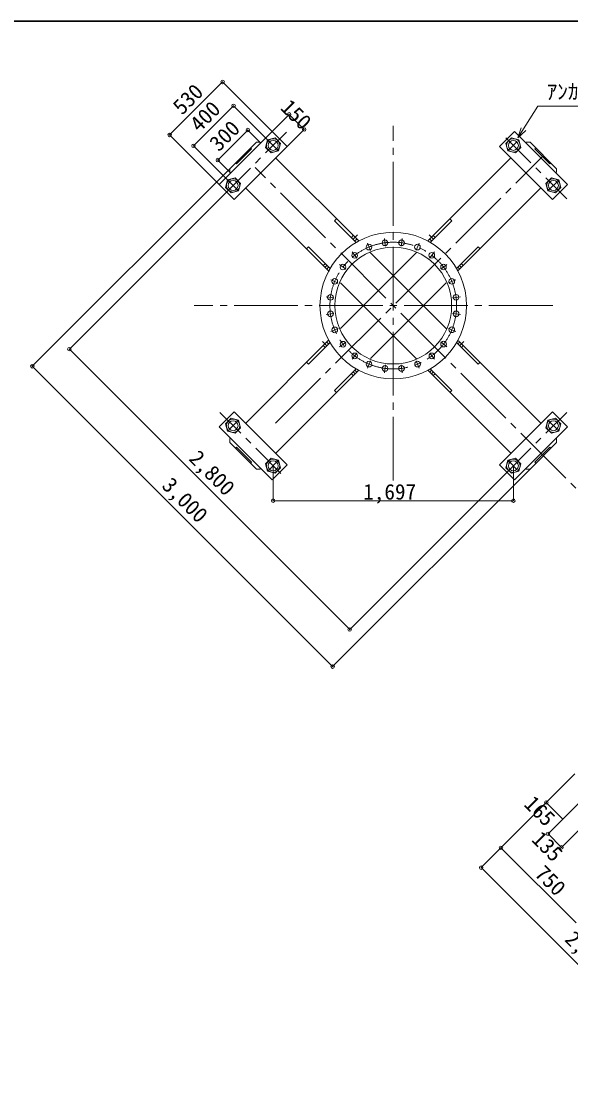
# Model space of a CAD drawing. Units: millimetres at full size, sheet at 1:50; some dimension numbers follow another scale. Extents: x -10025 to 10120, y -6983 to 7157.
# Drawn here: x 1740 to 5624, y -563 to 6901 of the extents above; entities that cross this region are included whole.
import ezdxf
from ezdxf.enums import TextEntityAlignment as Align

# ---------------------------------------------------------------- set-up
doc = ezdxf.new("R2010")
doc.units = ezdxf.units.MM
doc.header["$LTSCALE"] = 50
doc.header["$PDMODE"] = 32
doc.header["$PDSIZE"] = 25
for name, pattern in [('CHAIN1', [8, 5, -1, 1, -1]), ('CHAIN2', [12, 9, -1, 1, -1]), ('DASHED1', [1.8, 1.2, -0.6])]:
    doc.linetypes.add(name, pattern=pattern)
doc.layers.add('1-0', color=7, linetype='Continuous', lineweight=18)
doc.layers.add('F-0', color=7, linetype='Continuous', lineweight=18)
doc.styles.add('ＭＳ ゴシック', font='')
doc.styles.get('ＭＳ ゴシック').set_extended_font_data('MS Gothic')

msp = doc.modelspace()

# ---------------------------------------------------------------- linework, layer by layer
at = {"layer": '1-0', "color": 4, "lineweight": 9}
for p, q in [((2789.13, 6096.73), (3163.9, 6471.5)), ((2958.26, 6019.52), (3241.11, 6302.37)), ((3633.41, 6241.76), (3739.47, 6135.69)), ((3129.5, 5919.24), (3341.51, 6131.25)), ((4061.25, 2603.74), (2081.35, 4583.63)), ((1819.29, 4462.89), (3940.56, 2341.62)), ((3520.59, 3513.37), (3520.59, 3760.14)), ((5217.65, 3513.37), (5217.65, 3760.14)), ((3520.59, 3513.37), (5217.65, 3513.37)), ((5567.02, 1265.06), (5450.35, 1381.73)), ((5557.66, 1064.78), (5462.2, 1160.24)), ((5130.15, 1061.53), (5660.48, 531.2)), ((4990.51, 921.89), (6475.43, -563.04))]:
    msp.add_line(p, q, dxfattribs=at)
at = {"layer": '1-0'}
for p, q in [((3163.9, 6471.5), (3513.52, 6121.87)), ((3241.11, 6302.37), (3492.9, 6050.57)), ((6545.74, 6300.17), (5390.37, 6300.17)), ((3633.41, 6241.76), (3513.52, 6121.87)), ((3341.51, 6131.25), (3431.19, 6041.57)), ((3739.47, 6135.69), (3619.59, 6015.81)), ((5118.65, 6015.81), (5224.72, 6121.87)), ((5224.72, 6121.87), (5599.49, 5747.11)), ((5250.25, 6075.97), (5272.18, 6147.69)), ((2789.13, 6096.73), (3138.76, 5747.11)), ((3402.03, 6045.74), (3214.9, 5858.6)), ((3402.03, 6045.74), (3427.03, 6045.73)), ((3431.73, 6041.03), (3427.03, 6045.73)), ((5311.22, 6045.73), (5305.96, 6040.48)), ((5336.22, 6045.73), (5311.22, 6045.73)), ((5311.22, 6045.73), (5336.22, 6045.73)), ((5311.22, 6045.73), (5336.63, 6045.73)), ((5523.35, 5858.6), (5336.22, 6045.73)), ((5336.22, 6045.73), (5523.35, 5858.6)), ((5523.35, 5858.6), (5336.22, 6045.73)), ((2958.26, 6019.52), (3210.06, 5767.73)), ((3262.5, 5892.06), (3368.57, 5998.13)), ((3362.38, 6004.32), (3368.57, 5998.13)), ((5118.65, 6015.81), (5493.42, 5641.04)), ((5376.91, 6005.37), (5369.68, 5998.13)), ((5376.7, 6005.15), (5369.68, 5998.13)), ((5375.86, 6004.32), (5369.68, 5998.13)), ((5369.68, 5998.13), (5475.74, 5892.06)), ((5369.68, 5998.13), (5475.74, 5892.06)), ((5369.68, 5998.13), (5475.74, 5892.06)), ((3129.5, 5919.24), (3219.17, 5829.56)), ((3256.31, 5898.25), (3262.5, 5892.06)), ((4124.95, 5347.81), (3541.59, 5931.17)), ((5197.58, 5932.1), (4616.77, 5351.29)), ((5482.98, 5899.3), (5475.74, 5892.06)), ((5482.76, 5899.08), (5475.74, 5892.06)), ((5481.93, 5898.25), (5475.74, 5892.06)), ((1819.29, 4462.89), (3214.58, 5858.18)), ((3214.9, 5858.5), (3214.9, 5833.84)), ((3219.6, 5828.9), (3214.9, 5833.6)), ((5523.35, 5833.6), (5519.69, 5829.94)), ((5523.35, 5858.6), (5523.35, 5833.6)), ((5523.35, 5833.6), (5523.35, 5858.6)), ((5523.35, 5858.6), (5523.35, 5833.6)), ((5493.42, 5641.04), (5599.49, 5747.11)), ((2081.35, 4583.63), (3184.24, 5686.53)), ((3915.46, 5133.04), (3326.91, 5721.59)), ((5409.72, 5719.97), (4826.26, 5136.51)), ((3966.6, 5502.99), (3954.75, 5491.14)), ((4107.91, 5337.98), (3954.75, 5491.14)), ((4630.33, 5337.98), (4783.49, 5491.14)), ((4771.64, 5502.99), (4783.49, 5491.14)), ((3755.18, 5291.56), (3769.49, 5305.88)), ((3922.65, 5152.72), (3769.49, 5305.88)), ((4815.59, 5152.72), (4968.75, 5305.88)), ((4983.07, 5291.56), (4968.75, 5305.88)), ((4532.26, 5266.78), (3996.19, 4730.71)), ((4745.53, 4727.24), (4206.81, 5265.95)), ((4533.39, 4515.11), (3997.32, 5051.18)), ((4741.75, 5052.01), (4208.32, 4518.58)), ((3911.69, 4646.21), (3326.58, 4061.1)), ((3922.65, 4630.3), (3769.49, 4477.14)), ((4815.59, 4630.3), (4968.75, 4477.14)), ((5410.9, 4061.86), (4830.03, 4642.73)), ((3757.65, 4488.99), (3769.49, 4477.14)), ((4980.6, 4488.99), (4968.75, 4477.14)), ((4123.82, 4434.08), (3538.71, 3848.97)), ((4107.91, 4445.04), (3954.75, 4291.88)), ((5198.77, 3849.73), (4615.26, 4433.24)), ((4630.33, 4445.04), (4783.49, 4291.88)), ((3969.07, 4277.56), (3954.75, 4291.88)), ((4769.18, 4277.56), (4783.49, 4291.88)), ((3219.53, 3954.05), (3214.89, 3949.41)), ((3214.9, 3924.41), (3214.89, 3949.41)), ((3214.89, 3949.41), (3214.89, 3924.41)), ((3214.89, 3924.41), (3214.89, 3949.41)), ((3402.03, 3737.28), (3214.89, 3924.41)), ((3214.89, 3924.41), (3402.03, 3737.28)), ((3214.9, 3924.41), (3402.03, 3737.28)), ((3255.26, 3883.72), (3262.5, 3890.95)), ((3255.51, 3883.96), (3262.5, 3890.95)), ((3256.31, 3884.77), (3262.5, 3890.95)), ((3262.5, 3890.95), (3368.57, 3784.89)), ((3368.57, 3784.89), (3262.5, 3890.95)), ((3368.57, 3784.89), (3262.5, 3890.95)), ((5369.68, 3784.89), (5475.74, 3890.95)), ((5369.68, 3784.89), (5475.74, 3890.95)), ((5482.98, 3883.72), (5475.74, 3890.95)), ((5481.93, 3884.77), (5475.74, 3890.95)), ((5523.35, 3949.41), (5518.59, 3954.18)), ((5523.35, 3949.41), (5523.35, 3924.41)), ((5523.35, 3924.41), (5523.35, 3949.41)), ((3361.18, 3777.5), (3368.57, 3784.89)), ((3361.33, 3777.65), (3368.57, 3784.89)), ((3362.38, 3778.7), (3368.57, 3784.89)), ((3427.03, 3737.28), (3402.03, 3737.28)), ((3402.03, 3737.28), (3427.03, 3737.28)), ((3427.03, 3737.28), (3402.03, 3737.28)), ((3431.66, 3741.92), (3427.03, 3737.28)), ((3940.56, 2341.62), (5335.85, 3736.92)), ((5311.22, 3737.28), (5306.26, 3742.23)), ((5311.22, 3737.28), (5336.22, 3737.28)), ((5376.91, 3777.65), (5369.68, 3784.89)), ((5375.86, 3778.7), (5369.68, 3784.89)), ((4061.25, 2603.74), (5164.14, 3706.63)), ((5450.35, 1381.73), (5652.05, 1583.43)), ((5462.2, 1160.24), (5738.32, 1436.35)), ((5130.15, 1061.53), (5461.3, 1392.68)), ((5557.66, 1064.78), (5811.78, 1318.9)), ((4990.51, 921.89), (5130.15, 1061.53))]:
    msp.add_line(p, q, dxfattribs=at)
at = {"layer": '1-0', "color": 4, "linetype": 'CHAIN2', "lineweight": 9}
for p, q in [((4369.12, 3655.98), (4369.12, 6160.57)), ((3537.79, 4060.18), (5429.78, 5952.17)), ((8134.2, 1126.43), (3394.46, 5866.17)), ((5495.25, 4891.51), (2961.6, 4891.51))]:
    msp.add_line(p, q, dxfattribs=at)
at = {"layer": '1-0', "color": 4, "linetype": 'CHAIN1', "lineweight": 9}
for p, q in [((3184.24, 5686.53), (3614.24, 6116.52)), ((3552.3, 5991.17), (3492.9, 6050.58)), ((5164.14, 6076.39), (5594.14, 5646.39)), ((5185.94, 5991.17), (5245.35, 6050.58)), ((5185.94, 5991.17), (5245.35, 6050.57)), ((3269.46, 5708.33), (3210.06, 5767.73)), ((5468.78, 5708.33), (5528.19, 5767.73)), ((5468.78, 5708.33), (5528.19, 5767.73)), ((4116.2, 5390.96), (4085.57, 5360.32)), ((4622.04, 5390.96), (4652.68, 5360.32)), ((4207.32, 5281.78), (4186, 5333.2)), ((4313.84, 5310.35), (4306.56, 5365.54)), ((4424.14, 5310.39), (4431.39, 5365.58)), ((4530.68, 5281.87), (4551.97, 5333.31)), ((4111.82, 5226.6), (4077.92, 5270.75)), ((4626.22, 5226.76), (4660.09, 5270.93)), ((3886.92, 5161.67), (3900.31, 5175.06)), ((4033.86, 5148.61), (3989.69, 5182.48)), ((4704.23, 5148.79), (4748.38, 5182.69)), ((4851.33, 5161.67), (4837.94, 5175.06)), ((3978.74, 5053.08), (3927.31, 5074.36)), ((4759.4, 5053.29), (4810.82, 5074.61)), ((3950.22, 4946.53), (3895.03, 4953.78)), ((4787.98, 4946.76), (4843.17, 4954.05)), ((3950.26, 4836.24), (3895.07, 4828.96)), ((4788.01, 4836.47), (4843.2, 4829.22)), ((3978.83, 4729.71), (3927.41, 4708.39)), ((4759.5, 4729.93), (4810.93, 4708.64)), ((3869.67, 4638.59), (3900.31, 4607.96)), ((4034.01, 4634.21), (3989.86, 4600.31)), ((4704.38, 4634.4), (4748.55, 4600.52)), ((4868.57, 4638.59), (4837.94, 4607.95)), ((4112.02, 4556.24), (4078.15, 4512.07)), ((4626.41, 4556.39), (4660.31, 4512.24)), ((4207.55, 4501.12), (4186.26, 4449.69)), ((4530.91, 4501.21), (4552.23, 4449.79)), ((4098.96, 4409.3), (4085.57, 4422.69)), ((4314.1, 4472.61), (4306.85, 4417.41)), ((4424.39, 4472.64), (4431.67, 4417.45)), ((4639.28, 4409.3), (4652.68, 4422.69)), ((3574.1, 3706.63), (3144.11, 4136.62)), ((5164.14, 3706.63), (5594.14, 4136.62)), ((3269.46, 4074.69), (3210.05, 4015.28)), ((3269.46, 4074.69), (3210.06, 4015.28)), ((5468.78, 4074.69), (5528.19, 4015.29)), ((5468.78, 4074.69), (5528.19, 4015.28)), ((3552.3, 3791.85), (3492.9, 3732.44)), ((3552.3, 3791.85), (3492.9, 3732.44)), ((5185.94, 3791.85), (5245.35, 3732.44)), ((5185.94, 3791.85), (5245.35, 3732.44))]:
    msp.add_line(p, q, dxfattribs=at)
at = {"layer": '1-0', "linetype": 'DASHED1'}
for p, q in [((4086.58, 5386.09), (4073.25, 5372.75)), ((4651.66, 5386.09), (4664.99, 5372.75)), ((4111.33, 5361.34), (4098, 5348.01)), ((4626.91, 5361.34), (4640.24, 5348.01)), ((3874.54, 5174.05), (3887.88, 5187.38)), ((3899.29, 5149.3), (3912.62, 5162.63)), ((4838.95, 5149.3), (4825.62, 5162.63)), ((4863.7, 5174.05), (4850.37, 5187.38)), ((3899.29, 4633.72), (3912.62, 4620.39)), ((4838.95, 4633.72), (4825.62, 4620.38)), ((3874.54, 4608.97), (3887.88, 4595.64)), ((4863.7, 4608.97), (4850.37, 4595.64)), ((4086.58, 4396.93), (4073.25, 4410.26)), ((4111.33, 4421.68), (4098, 4435.01)), ((4626.91, 4421.68), (4640.24, 4435.01)), ((4651.66, 4396.93), (4664.99, 4410.26))]:
    msp.add_line(p, q, dxfattribs=at)
at = {"layer": '1-0'}
for points in [[(5390.37, 6300.17), (5250.25, 6075.97), (5305.11, 6127.11)], [(3244.82, 5641.04), (3138.76, 5747.11), (3513.52, 6121.87)], [(3244.82, 5641.04), (3619.59, 6015.81), (3513.52, 6121.87)], [(3619.59, 3767.21), (3244.82, 4141.98), (3138.76, 4035.91)], [(5118.65, 3767.21), (5493.42, 4141.97), (5599.49, 4035.91)], [(3619.59, 3767.21), (3513.52, 3661.14), (3138.76, 4035.91)], [(5118.65, 3767.21), (5224.72, 3661.14), (5599.49, 4035.91)], [(5523.35, 3924.41), (5336.22, 3737.28), (5523.35, 3924.41)]]:
    msp.add_lwpolyline(points, dxfattribs=at)
for points in [[(3506.4, 5969.9), (3467.61, 6008.68), (3481.81, 6061.66), (3534.79, 6075.86), (3573.57, 6037.07), (3559.38, 5984.1)], [(5231.85, 5969.9), (5270.63, 6008.68), (5256.43, 6061.66), (5203.45, 6075.86), (5164.67, 6037.07), (5178.87, 5984.1)], [(3290.73, 5754.23), (3251.95, 5793.02), (3198.97, 5778.82), (3184.77, 5725.84), (3223.56, 5687.06), (3276.53, 5701.25)], [(5447.51, 5754.23), (5486.3, 5793.02), (5539.28, 5778.82), (5553.47, 5725.84), (5514.69, 5687.06), (5461.71, 5701.25)], [(3290.73, 4028.78), (3251.95, 3990), (3198.97, 4004.2), (3184.77, 4057.18), (3223.56, 4095.96), (3276.53, 4081.76)], [(5447.51, 4028.78), (5486.3, 3990), (5539.28, 4004.2), (5553.47, 4057.18), (5514.69, 4095.96), (5461.71, 4081.76)], [(3506.4, 3813.12), (3467.61, 3774.33), (3481.81, 3721.35), (3534.79, 3707.16), (3573.57, 3745.94), (3559.38, 3798.92)], [(5231.85, 3813.12), (5270.63, 3774.33), (5256.43, 3721.35), (5203.45, 3707.16), (5164.67, 3745.94), (5178.87, 3798.92)]]:
    msp.add_lwpolyline(points, close=True, dxfattribs=at)
for centre, radius in [((3520.59, 6022.88), 47.5), ((3520.59, 6022.88), 35), ((5217.65, 6022.88), 47.5), ((5217.65, 6022.88), 35), ((5217.65, 6022.88), 35), ((3237.75, 5740.04), 47.5), ((3237.75, 5740.04), 35), ((5500.49, 5740.04), 47.5), ((5500.49, 5740.04), 35), ((5500.49, 5740.04), 35), ((4369.12, 4891.51), 517.5), ((4369.12, 4891.51), 412.5), ((4197.76, 5304.82), 20), ((4310.58, 5335.09), 20), ((4427.39, 5335.13), 20), ((4540.22, 5304.93), 20), ((4096.62, 5246.39), 20), ((4641.4, 5246.55), 20), ((4014.06, 5163.79), 20), ((4724.02, 5163.98), 20), ((3955.69, 5062.62), 20), ((4782.45, 5062.85), 20), ((3925.49, 4949.78), 20), ((4812.72, 4950.03), 20), ((3925.52, 4832.97), 20), ((4812.75, 4833.22), 20), ((3955.79, 4720.15), 20), ((4782.55, 4720.39), 20), ((4014.22, 4619.01), 20), ((4724.18, 4619.22), 20), ((4096.84, 4536.44), 20), ((4641.61, 4536.6), 20), ((4198.01, 4478.07), 20), ((4540.47, 4478.17), 20), ((4310.85, 4447.87), 20), ((4427.65, 4447.9), 20), ((3237.75, 4042.98), 47.5), ((3237.75, 4042.98), 35), ((3237.75, 4042.98), 35), ((5500.49, 4042.98), 47.5), ((5500.49, 4042.98), 35), ((5500.49, 4042.98), 35), ((3520.59, 3760.14), 47.5), ((5217.65, 3760.14), 47.5), ((3520.59, 3760.14), 35), ((3520.59, 3760.14), 35), ((5217.65, 3760.14), 35), ((5217.65, 3760.14), 35)]:
    msp.add_circle(centre, radius, dxfattribs=at)
at = {"layer": '1-0', "color": 4, "linetype": 'CHAIN2', "lineweight": 9}
msp.add_circle((4369.2, 4891.53), 447.5, dxfattribs=at)
at = {"layer": '1-0', "color": 4}
for p in [(3163.9, 6471.5), (3241.11, 6302.37), (3633.41, 6241.76), (3341.51, 6131.25), (3739.47, 6135.69), (2789.13, 6096.73), (2958.26, 6019.52), (3129.5, 5919.24), (2081.35, 4583.63), (1819.29, 4462.89), (3520.59, 3513.37), (5217.65, 3513.37), (4061.25, 2603.74), (3940.56, 2341.62), (5450.35, 1381.73), (5462.2, 1160.24), (5130.15, 1061.53), (5557.66, 1064.78), (4990.51, 921.89)]:
    msp.add_point(p, dxfattribs=at)
at = {"layer": 'F-0', "color": 3, "lineweight": 35}
msp.add_line((442.94, 6900.67), (10120.17, 6900.67), dxfattribs=at)

# ---------------------------------------------------------------- texts
at = {"layer": '1-0', "style": 'ＭＳ ゴシック'}
for s, rotation, p in [('530', 45, (2901.15, 6208.75)), ('400', 45, (3022.65, 6087.25)), ('150', 315, (3542.37, 6258.55)), ('300', 45, (3160.2, 5949.82)), ('2,800', 315, (2895.57, 3780.35)), ('3,000', 315, (2704.2, 3588.92)), ('165', 315, (5263.38, 1339.64)), ('135', 315, (5316.86, 1089.48)), ('750', 315, (5338.52, 847.85)), ('2,100', 315, (5549.62, 384.98))]:
    msp.add_text(s, height=110, rotation=rotation, dxfattribs=at).set_placement(p, align=Align.BOTTOM_LEFT)
for s, p in [('ｱﾝｶｰﾎﾞﾙﾄ 2-M64', (5452.73, 6315.01)), ('1,697', (4156.62, 3488.37))]:
    msp.add_text(s, height=110, dxfattribs=at).set_placement(p, align=Align.BOTTOM_LEFT)

doc.saveas('drawing.dxf')
